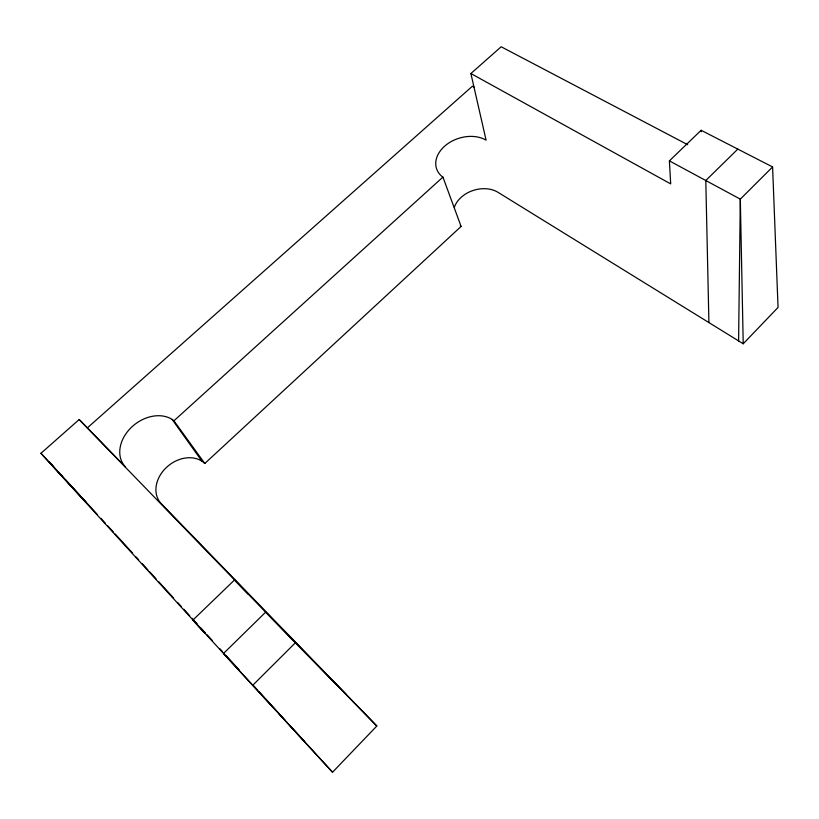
<?xml version="1.0" encoding="UTF-8"?>
<svg xmlns="http://www.w3.org/2000/svg" width="819" height="819" viewBox="0 0 819 819"><rect width="100%" height="100%" fill="white"/><g stroke="black" fill="none" stroke-linecap="round" stroke-linejoin="round"><path stroke-width="1.23" d="M738.595 340.919L740.315 199.14L772.593 166.953L701.125 130.282L669.389 160.872L670.689 183.896L470.884 73.526L501.177 46.765L687.694 144.707M192.905 620.075L204.781 632.964L40.95 453.306L79.177 419.543L248.321 594.092L234.51 579.975L192.905 620.075L332.534 772.235L376.832 726.013L161.312 503.705A29.668 23.423 -39 0 1 166.667 467.219A29.668 23.423 -39 0 1 204.811 463.472L461.097 226.443L442.925 177.099A16.994 12.367 -18 0 1 441.257 175.829A30.385 22.041 -17.5 0 1 446.048 145.004A30.385 22.041 -17.5 0 1 486.097 140.162L470.884 73.526M454.361 207.258A26.894 20.188 -17.1 0 1 498.003 192.322L743.222 343.775L778.05 307.432L772.593 166.953M252.549 685.483L295.372 642.792L234.51 579.975M737.817 149.109L705.794 180.518L708.916 322.594M79.177 419.543L125.522 467.035A33.671 25.798 -37.9 0 1 130.456 428.286A33.671 25.798 -37.9 0 1 172.144 419.42A18.704 14.343 -37.1 0 1 173.915 420.802L442.925 177.099M87.305 427.927L472.399 86.21L474.232 87.234M669.389 160.872L740.315 199.14L743.222 343.775M346.294 694.502L265.673 612.141L223.433 653.552L276.013 710.616M295.372 642.792L376.832 726.013M278.511 713.318L332.534 772.235M53.655 466.82L49.079 461.844L86.271 502.61L72.768 487.919M58.159 471.724L62.602 476.556M65.53 479.739L70.588 485.247M71.304 486.025L79.771 495.239M81.849 497.512L97.461 514.598M40.95 453.306L69.994 484.909M100.901 518.366L105.201 523.085M107.791 525.921L113.524 532.207M115.172 534.008L132.647 553.163M136.067 556.91L138.626 559.715M142.045 563.462L147.922 569.901M149.549 571.693L156.101 578.859M158.548 581.551L173.628 598.075M177.897 602.753L181.306 606.49M183.876 609.305L189.68 615.673M192.148 618.365L197.072 623.771M200.368 627.385L205.405 632.903M207.084 634.745L212.121 640.263M219.799 648.679L222.369 651.494M225.809 655.261L239.148 669.881M252.61 684.633L256.838 689.281M259.357 692.035L285.063 720.208M290.11 725.736L304.729 741.758M173.915 420.802L204.811 463.472M172.144 419.42L201.955 461.199M701.125 130.282L701.238 131.716M461.097 226.443A26.894 20.188 -17.1 0 1 460.227 225.849"/></g></svg>
